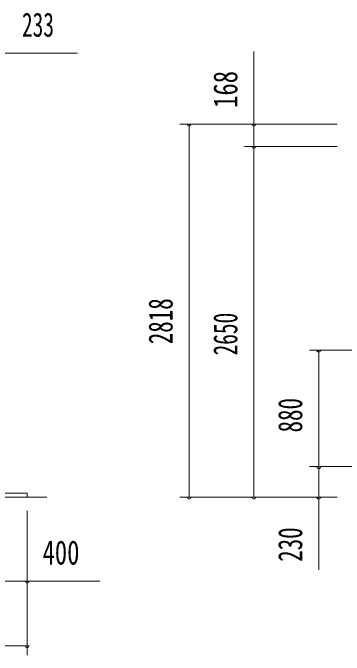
# Model space of a CAD drawing. Units: millimetres, scale not verified. Extents: x -34086 to 34091, y -14700 to 14700.
# Drawn here: x 5953 to 8458, y 1933 to 6788 of the extents above; entities that cross this region are included whole.
import ezdxf
from ezdxf.enums import TextEntityAlignment as Align

# ---------------------------------------------------------------- set-up
doc = ezdxf.new("R2010")
doc.units = ezdxf.units.MM
doc.header["$LTSCALE"] = 80
doc.layers.add('0-2_1-07BOLD', color=7, linetype='Continuous', lineweight=18)
doc.layers.add('0-5_1-57DIM', color=3, linetype='Continuous', lineweight=18)
doc.styles.add('ＭＳ ゴシック', font='')
doc.styles.get('ＭＳ ゴシック').set_extended_font_data('MS Gothic')

msp = doc.modelspace()

# ---------------------------------------------------------------- linework, layer by layer
at = {"layer": '0-2_1-07BOLD'}
for p, q in [((6060.32, 3157.54), (6060.32, 3127.54)), ((6210.32, 3127.54), (-5089.68, 3127.54))]:
    msp.add_line(p, q, dxfattribs=at)
msp.add_lwpolyline([(6060.32, 3157.54), (-4939.68, 3157.54), (-4939.68, 3127.54)], dxfattribs=at)
at = {"layer": '0-5_1-57DIM'}
for p, q in [((-5322.18, 6482.54), (6442.82, 6482.54)), ((7775.32, 3127.54), (7775.32, 6495.04)), ((8405.32, 5945.54), (7215.32, 5945.54)), ((7299.32, 5945.54), (7271.32, 5945.54)), ((7285.32, 5945.54), (7285.32, 3127.54)), ((7789.32, 5945.54), (7761.32, 5945.54)), ((8405.32, 5777.54), (7705.32, 5777.54)), ((7789.32, 5777.54), (7761.32, 5777.54)), ((8843.87, 4237.54), (8195.32, 4237.54)), ((8279.32, 4237.54), (8251.32, 4237.54)), ((8265.32, 2578.04), (8265.32, 4237.54)), ((8843.87, 3357.54), (8195.32, 3357.54)), ((8279.32, 3357.54), (8251.32, 3357.54)), ((8405.32, 3127.54), (7215.32, 3127.54)), ((7299.32, 3127.54), (7271.32, 3127.54)), ((7789.32, 3127.54), (7761.32, 3127.54)), ((8279.32, 3127.54), (8251.32, 3127.54)), ((6060.32, 3022.54), (6060.32, 1932.54)), ((6609.82, 2492.54), (-5489.18, 2492.54)), ((6074.32, 2492.54), (6046.32, 2492.54)), ((-4939.68, 2002.54), (6060.32, 2002.54)), ((6074.32, 2002.54), (6046.32, 2002.54))]:
    msp.add_line(p, q, dxfattribs=at)
for centre in [(7285.32, 5945.54), (7775.32, 5945.54), (7775.32, 5777.54), (8265.32, 4237.54), (8265.32, 3357.54), (7285.32, 3127.54), (7775.32, 3127.54), (8265.32, 3127.54), (6060.32, 2492.54), (6060.32, 2002.54)]:
    msp.add_arc(centre, 14, 180, 0, dxfattribs=at)

# ---------------------------------------------------------------- texts
at = {"layer": '0-5_1-57DIM', "color": 7, "style": 'ＭＳ ゴシック'}
for s, width, p in [('233', 0.65, (6021.87, 6552.54)), ('400', 0.75, (6177.39, 2562.54))]:
    msp.add_text(s, height=182.3, dxfattribs=dict(at, width=width)).set_placement(p, align=Align.BOTTOM_LEFT)
for s, width, p in [('168', 0.75, (7705.32, 6069.29)), ('2818', 0.7, (7215.32, 4282.76)), ('2650', 0.65, (7705.32, 4198.22)), ('880', 0.7, (8195.32, 3615.93)), ('230', 0.7, (8195.32, 2638.05))]:
    msp.add_text(s, height=182.3, rotation=90, dxfattribs=dict(at, width=width)).set_placement(p, align=Align.BOTTOM_LEFT)

doc.saveas('drawing.dxf')
